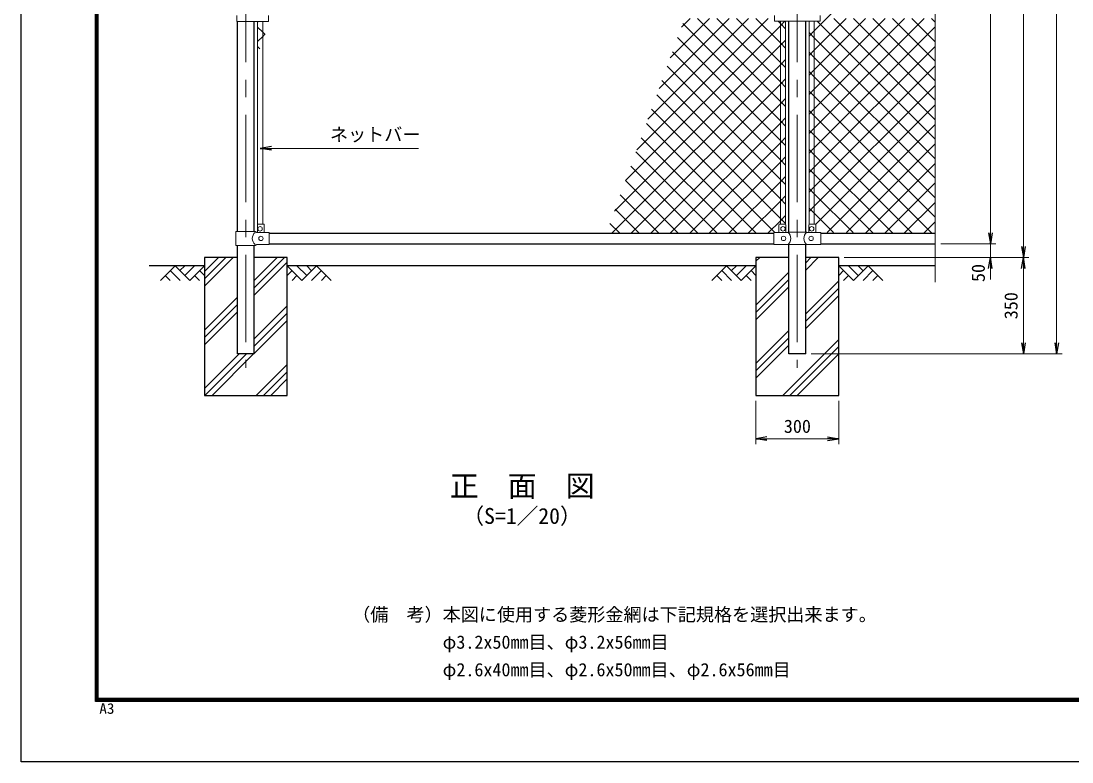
# Model space of a CAD drawing. Units: millimetres, scale not verified. Extents: x -4200 to 4200, y -2970 to 2970.
# Drawn here: x -4200 to -389, y -2970 to -282 of the extents above; entities that cross this region are included whole.
import ezdxf
from ezdxf.enums import TextEntityAlignment as Align

# ---------------------------------------------------------------- set-up
doc = ezdxf.new("R2010")
doc.units = ezdxf.units.MM
doc.header["$LTSCALE"] = 10
doc.linetypes.add('USER1', pattern=[50.8, 31.75, -6.35, 6.35, -6.35])
for name, color, linetype, lineweight in [('0-0_D-TTL-TXT', 7, 'Continuous', 25), ('0-3_D-STR1', 1, 'Continuous', 25), ('0-4_D-STR3', 3, 'Continuous', 13), ('0-5_D-BMK', 2, 'USER1', 13), ('0-6_D-STR-DIM', 7, 'Continuous', 13), ('0-7_D-STR-TXT', 7, 'Continuous', 13), ('0-A_D-STR2', 7, 'Continuous', 13), ('0-B_D-STR4', 7, 'Continuous', 25), ('0-C_D-BGD', 7, 'Continuous', 25), ('0-D_D-DCR-HCH', 7, 'Continuous', 13), ('0-E_D-TTL', 7, 'Continuous', 25)]:
    doc.layers.add(name, color=color, linetype=linetype, lineweight=lineweight)
doc.layers.add('0-8_0', color=7, linetype='Continuous')
doc.styles.add('ＭＳ ゴシック', font='')
doc.styles.get('ＭＳ ゴシック').set_extended_font_data('MS Gothic')

# ---------------------------------------------------------------- blocks, each defined once
blk = doc.blocks.new('_Open')
at = {"layer": '0-8_0'}
blk.add_line((-10, 1.667), (0, 0), dxfattribs=at)
blk.add_lwpolyline([(-10, -1.667), (0, 0), (-10, 0)], dxfattribs=at)

msp = doc.modelspace()

# ---------------------------------------------------------------- linework, layer by layer
at = {"layer": '0-3_D-STR1'}
for p, q in [((-3415.22, -1045.9), (-3415.22, -283.5)), ((-3354.72, -1045.9), (-3354.72, -283.5)), ((-1415.22, -1048.6), (-1415.22, -283.3)), ((-1354.72, -1048.6), (-1354.72, -283.3)), ((-3299.97, -1051.9), (-1469.97, -1051.9)), ((-1299.97, -1051.9), (-884.97, -1051.9)), ((-3415.22, -1490), (-3415.22, -1095.9)), ((-3354.72, -1490), (-3354.72, -1095.9)), ((-3299.97, -1090), (-1469.97, -1090)), ((-1354.72, -1490), (-1354.72, -1093.4)), ((-1299.97, -1090), (-884.97, -1090)), ((-3354.72, -1490), (-3415.22, -1490)), ((-1359.57, -1490), (-1410.37, -1490))]:
    msp.add_line(p, q, dxfattribs=at)
msp.add_lwpolyline([(-1354.72, -1490), (-1415.22, -1490), (-1415.22, -1093.4)], dxfattribs=at)
at = {"layer": '0-4_D-STR3'}
for p, q in [((-3417.77, -262.5), (-3417.77, -283.5)), ((-3302.97, -262.5), (-3302.97, -283.5)), ((-1467.47, -262.7), (-1467.47, -283.3)), ((-1302.47, -262.7), (-1302.47, -283.3)), ((-3417.77, -283.5), (-3302.97, -283.5)), ((-3342.47, -283.5), (-3342.47, -1019.58)), ((-3323.47, -283.5), (-3323.47, -1018.9)), ((-1467.47, -283.3), (-1302.47, -283.3)), ((-1446.47, -283.3), (-1446.47, -1018.9)), ((-1427.47, -283.3), (-1427.47, -1019.58)), ((-1342.47, -283.3), (-1342.47, -1019.58)), ((-1323.47, -283.3), (-1323.47, -1018.9)), ((-3342.97, -1020.9), (-3342.97, -1048.9)), ((-3340.97, -1018.9), (-3319.97, -1018.9)), ((-3317.97, -1020.9), (-3317.97, -1048.9)), ((-1451.97, -1048.9), (-1451.97, -1020.9)), ((-1428.97, -1018.9), (-1449.97, -1018.9)), ((-1426.97, -1048.9), (-1426.97, -1020.9)), ((-1342.97, -1048.9), (-1342.97, -1020.9)), ((-1340.97, -1018.9), (-1319.97, -1018.9)), ((-1317.97, -1048.9), (-1317.97, -1020.9)), ((-3421.07, -1045.9), (-3351.17, -1045.9)), ((-3421.07, -1045.9), (-3421.07, -1095.9)), ((-3345.17, -1048.9), (-3351.17, -1045.9)), ((-3345.17, -1048.9), (-3299.97, -1048.9)), ((-3299.97, -1092.9), (-3299.97, -1048.9)), ((-1469.97, -1048.9), (-1418.77, -1048.9)), ((-1469.97, -1092.9), (-1469.97, -1048.9)), ((-1418.77, -1048.4), (-1419.77, -1048.9)), ((-1418.77, -1048.4), (-1351.17, -1048.4)), ((-1351.17, -1048.4), (-1350.17, -1048.9)), ((-1351.17, -1048.9), (-1299.97, -1048.9)), ((-1299.97, -1092.9), (-1299.97, -1048.9)), ((-3421.07, -1095.9), (-3351.17, -1095.9)), ((-3345.17, -1092.9), (-3351.17, -1095.9)), ((-3345.17, -1092.9), (-3299.97, -1092.9)), ((-1469.97, -1092.9), (-1418.77, -1092.9)), ((-1418.77, -1093.4), (-1419.77, -1092.9)), ((-1351.17, -1092.9), (-1299.97, -1092.9))]:
    msp.add_line(p, q, dxfattribs=at)
msp.add_lwpolyline([(-1418.77, -1093.4), (-1351.17, -1093.4), (-1350.17, -1092.9)], dxfattribs=at)
for centre in [(-3332.97, -1035.9), (-1436.97, -1035.9), (-1332.97, -1035.9), (-3329.97, -1070.9), (-1434.97, -1070.9), (-1334.97, -1070.9)]:
    msp.add_circle(centre, 8, dxfattribs=at)
for centre, radius, start, end in [((-3340.97, -1020.9), 2, 90, 180), ((-3319.97, -1020.9), 2, 0, 90), ((-1449.97, -1020.9), 2, 90, 180), ((-1428.97, -1020.9), 2, 0, 90), ((-1340.97, -1020.9), 2, 90, 180), ((-1319.97, -1020.9), 2, 0, 90), ((-3332.59, -1070.9), 28.8, 130.19176, 229.80824), ((-1437.36, -1070.9), 28.8, 310.19176, 49.80824), ((-1332.59, -1070.9), 28.8, 130.19176, 229.80824)]:
    msp.add_arc(centre, radius, start, end, dxfattribs=at)
at = {"layer": '0-5_D-BMK'}
for p, q in [((-3384.97, 1410), (-3384.97, -1540)), ((-1384.97, 1410), (-1384.97, -1540))]:
    msp.add_line(p, q, dxfattribs=at)
at = {"layer": '0-6_D-STR-DIM'}
for p, q in [((-684.97, 1320), (-684.97, -1050)), ((-564.97, 1320), (-564.97, -1100)), ((-444.97, 1320), (-444.97, -1450)), ((-884.97, 109.35), (-884.97, -1230)), ((-684.97, -1050), (-684.97, -1010)), ((-864.97, -1090), (-664.97, -1090)), ((-864.97, -1090), (-664.97, -1090)), ((-684.97, -1090), (-684.97, -1140)), ((-1214.97, -1140), (-664.97, -1140)), ((-1214.97, -1140), (-544.97, -1140)), ((-1214.97, -1140), (-544.97, -1140)), ((-684.97, -1180), (-684.97, -1220)), ((-564.97, -1180), (-564.97, -1450)), ((-1334.72, -1490), (-424.97, -1490)), ((-1334.72, -1490), (-544.97, -1490)), ((-1534.97, -1660), (-1534.97, -1817.32)), ((-1234.97, -1660), (-1234.97, -1817.32)), ((-1494.97, -1797.32), (-1274.97, -1797.32))]:
    msp.add_line(p, q, dxfattribs=at)
at = {"layer": '0-7_D-STR-TXT'}
msp.add_line((-2759.1, -744.09), (-3330.22, -744.09), dxfattribs=at)
at = {"layer": '0-A_D-STR2'}
for p, q in [((-3342.47, -286.13), (-3339.85, -283.5)), ((-1967.45, -749.58), (-1490.87, -273)), ((-1926.99, -638.41), (-1561.58, -273)), ((-1886.52, -527.23), (-1632.29, -273)), ((-1846.06, -416.06), (-1703, -273)), ((-1805.59, -304.88), (-1773.71, -273)), ((-1446.47, -644.49), (-1800.39, -290.58)), ((-1446.47, -573.78), (-1747.25, -273)), ((-1446.47, -503.07), (-1676.54, -273)), ((-1446.47, -432.36), (-1605.83, -273)), ((-1446.47, -361.65), (-1535.12, -273)), ((-1323.47, -388.45), (-1208.03, -273)), ((-1323.47, -459.16), (-1137.31, -273)), ((-1323.47, -529.87), (-1066.6, -273)), ((-1323.47, -600.58), (-995.89, -273)), ((-1323.47, -671.29), (-925.18, -273)), ((-1323.47, -742), (-884.97, -303.5)), ((-884.97, -711.01), (-1312.69, -283.3)), ((-884.97, -640.3), (-1252.28, -273)), ((-884.97, -569.59), (-1181.57, -273)), ((-884.97, -498.88), (-1110.86, -273)), ((-884.97, -428.17), (-1040.15, -273)), ((-884.97, -357.46), (-969.44, -273)), ((-884.97, -286.75), (-898.72, -273)), ((-1446.47, -715.2), (-1819.26, -342.42)), ((-1323.47, -343.22), (-1342.47, -324.22)), ((-3334.1, -383.21), (-3342.47, -374.83)), ((-1427.47, -380.65), (-1446.47, -361.65)), ((-884.97, -781.72), (-1323.47, -343.22)), ((-1323.47, -812.71), (-884.97, -374.21)), ((-1446.47, -785.91), (-1838.12, -394.26)), ((-1342.47, -407.45), (-1323.47, -388.45)), ((-1323.47, -413.94), (-1342.47, -394.94)), ((-884.97, -852.44), (-1323.47, -413.94)), ((-2057.64, -1051.9), (-1446.47, -440.74)), ((-1446.47, -856.62), (-1856.99, -446.1)), ((-1446.47, -440.74), (-1427.47, -421.74)), ((-1427.47, -451.36), (-1446.47, -432.36)), ((-1323.47, -883.42), (-884.97, -444.92)), ((-1446.47, -511.45), (-1427.47, -492.45)), ((-1342.47, -478.16), (-1323.47, -459.16)), ((-1323.47, -484.65), (-1342.47, -465.65)), ((-884.97, -923.15), (-1323.47, -484.65)), ((-1986.93, -1051.9), (-1446.47, -511.45)), ((-1446.47, -927.33), (-1875.86, -497.94)), ((-1427.47, -522.07), (-1446.47, -503.07)), ((-1342.47, -548.87), (-1323.47, -529.87)), ((-1323.47, -954.13), (-884.97, -515.63)), ((-1446.47, -998.04), (-1894.73, -549.79)), ((-1446.47, -582.16), (-1427.47, -563.16)), ((-1323.47, -555.36), (-1342.47, -536.36)), ((-884.97, -993.86), (-1323.47, -555.36)), ((-1916.21, -1051.9), (-1446.47, -582.16)), ((-1466.33, -1048.9), (-1913.6, -601.63)), ((-1427.47, -592.78), (-1446.47, -573.78)), ((-1342.47, -619.58), (-1323.47, -600.58)), ((-1323.47, -626.07), (-1342.47, -607.07)), ((-1317.97, -1019.35), (-884.97, -586.35)), ((-1446.47, -652.87), (-1427.47, -633.87)), ((-1427.47, -663.49), (-1446.47, -644.49)), ((-897.73, -1051.81), (-1323.47, -626.07)), ((-1534.04, -1051.9), (-1932.47, -653.47)), ((-1845.5, -1051.9), (-1446.47, -652.87)), ((-1342.47, -690.29), (-1323.47, -671.29)), ((-1323.47, -696.78), (-1342.47, -677.78)), ((-1276.98, -1049.07), (-884.97, -657.06)), ((-1604.75, -1051.9), (-1951.34, -705.31)), ((-1774.79, -1051.9), (-1446.47, -723.58)), ((-1446.47, -723.58), (-1427.47, -704.58)), ((-1427.47, -734.2), (-1446.47, -715.2)), ((-968.96, -1051.29), (-1323.47, -696.78)), ((-1675.46, -1051.9), (-1970.21, -757.15)), ((-1342.47, -761), (-1323.47, -742)), ((-1323.47, -767.49), (-1342.47, -748.49)), ((-1206.78, -1049.57), (-884.97, -727.77)), ((-1704.08, -1051.9), (-1446.47, -794.29)), ((-1446.47, -794.29), (-1427.47, -775.29)), ((-1427.47, -804.91), (-1446.47, -785.91)), ((-1040.19, -1050.78), (-1323.47, -767.49)), ((-1136.58, -1050.08), (-884.97, -798.48)), ((-1746.17, -1051.9), (-1989.07, -809)), ((-1342.47, -831.71), (-1323.47, -812.71)), ((-1323.47, -838.2), (-1342.47, -819.2)), ((-1111.41, -1050.26), (-1323.47, -838.2)), ((-1816.88, -1051.9), (-2007.94, -860.84)), ((-1633.37, -1051.9), (-1446.47, -865)), ((-1446.47, -865), (-1427.47, -846)), ((-1427.47, -875.62), (-1446.47, -856.62)), ((-1066.38, -1050.59), (-884.97, -869.19)), ((-1887.59, -1051.9), (-2026.81, -912.68)), ((-1342.47, -902.42), (-1323.47, -883.42)), ((-1323.47, -908.91), (-1342.47, -889.91)), ((-1182.64, -1049.75), (-1323.47, -908.91)), ((-1562.66, -1051.9), (-1446.47, -935.71)), ((-1446.47, -935.71), (-1427.47, -916.71)), ((-1427.47, -946.33), (-1446.47, -927.33)), ((-996.17, -1051.1), (-884.97, -939.9)), ((-1958.3, -1051.9), (-2045.68, -964.52)), ((-1446.47, -1006.42), (-1427.47, -987.42)), ((-1342.47, -973.13), (-1323.47, -954.13)), ((-1323.47, -979.62), (-1342.47, -960.62)), ((-1253.86, -1049.23), (-1323.47, -979.62)), ((-2029.01, -1051.9), (-2064.55, -1016.36)), ((-1491.95, -1051.9), (-1446.47, -1006.42)), ((-1427.47, -1017.04), (-1446.47, -998.04)), ((-925.97, -1051.6), (-884.97, -1010.61))]:
    msp.add_line(p, q, dxfattribs=at)
for points in [[(-1342.47, -336.74), (-1323.47, -317.74), (-1278.74, -273), (-893.34, 112.39)], [(-3315.23, -331.37), (-3323.47, -323.12), (-3342.47, -304.12)], [(-2007.91, -860.76), (-1446.47, -299.32), (-1430.46, -283.3)], [(-1427.47, -309.94), (-1446.47, -290.94), (-1454.11, -283.3)], [(-3342.47, -356.84), (-3323.47, -337.84), (-3314.22, -328.58)], [(-2048.38, -971.93), (-1446.47, -370.03), (-1427.47, -351.03)]]:
    msp.add_lwpolyline(points, dxfattribs=at)
at = {"layer": '0-B_D-STR4'}
for p, q in [((-3415.22, -1140), (-3534.97, -1140)), ((-3234.97, -1140), (-3354.72, -1140)), ((-1415.22, -1140), (-1534.97, -1140)), ((-1234.97, -1140), (-1354.72, -1140))]:
    msp.add_line(p, q, dxfattribs=at)
for points in [[(-3534.97, -1140), (-3534.97, -1640), (-3234.97, -1640), (-3234.97, -1140)], [(-1534.97, -1140), (-1534.97, -1640), (-1234.97, -1640), (-1234.97, -1140)]]:
    msp.add_lwpolyline(points, dxfattribs=at)
at = {"layer": '0-C_D-BGD'}
for p, q in [((-3534.97, -1170), (-3734.97, -1170)), ((-1534.97, -1170), (-3234.97, -1170)), ((-884.97, -1170), (-1234.97, -1170))]:
    msp.add_line(p, q, dxfattribs=at)
at = {"layer": '0-D_D-DCR-HCH'}
for p, q in [((-3534.97, -1244.31), (-3430.66, -1140)), ((-3534.97, -1217.8), (-3457.18, -1140)), ((-3534.97, -1191.28), (-3483.69, -1140)), ((-3354.72, -1249.68), (-3245.04, -1140)), ((-3354.72, -1223.16), (-3271.56, -1140)), ((-1534.97, -1153.5), (-1521.47, -1140)), ((-1354.72, -1185.38), (-1309.34, -1140)), ((-1354.72, -1158.87), (-1335.86, -1140)), ((-3641.4, -1170), (-3694.61, -1223.21)), ((-3641.4, -1170), (-3588.19, -1223.21)), ((-3623.66, -1187.74), (-3605.92, -1170)), ((-3605.92, -1205.47), (-3570.45, -1170)), ((-3588.19, -1223.21), (-3534.97, -1170)), ((-3354.72, -1276.2), (-3234.97, -1156.45)), ((-3181.76, -1223.21), (-3234.97, -1170)), ((-3164.03, -1205.47), (-3199.5, -1170)), ((-3128.55, -1170), (-3181.76, -1223.21)), ((-3146.2, -1187.83), (-3164.03, -1170)), ((-3128.55, -1170), (-3075.34, -1223.21)), ((-1641.4, -1170), (-1694.61, -1223.21)), ((-1641.4, -1170), (-1588.19, -1223.21)), ((-1623.66, -1187.74), (-1605.92, -1170)), ((-1605.92, -1205.47), (-1570.45, -1170)), ((-1588.19, -1223.21), (-1534.97, -1170)), ((-1181.76, -1223.21), (-1234.97, -1170)), ((-1164.03, -1205.47), (-1199.5, -1170)), ((-1128.55, -1170), (-1181.76, -1223.21)), ((-1146.2, -1187.83), (-1164.03, -1170)), ((-1128.55, -1170), (-1075.34, -1223.21)), ((-3676.87, -1205.47), (-3659.05, -1223.21)), ((-3659.14, -1187.74), (-3623.5, -1223.21)), ((-3570.45, -1205.47), (-3552.63, -1223.21)), ((-3552.71, -1187.74), (-3534.97, -1205.39)), ((-3217.24, -1187.74), (-3234.97, -1205.39)), ((-3199.5, -1205.47), (-3217.32, -1223.21)), ((-3110.81, -1187.74), (-3146.45, -1223.21)), ((-3093.08, -1205.47), (-3110.89, -1223.21)), ((-1676.87, -1205.47), (-1659.05, -1223.21)), ((-1659.14, -1187.74), (-1623.5, -1223.21)), ((-1570.45, -1205.47), (-1552.63, -1223.21)), ((-1552.71, -1187.74), (-1534.97, -1205.39)), ((-1534.97, -1312.6), (-1415.22, -1192.85)), ((-1534.97, -1339.12), (-1415.22, -1219.37)), ((-1217.24, -1187.74), (-1234.97, -1205.39)), ((-1199.5, -1205.47), (-1217.32, -1223.21)), ((-1110.81, -1187.74), (-1146.45, -1223.21)), ((-1093.08, -1205.47), (-1110.89, -1223.21)), ((-1534.97, -1365.63), (-1415.22, -1245.88)), ((-1354.72, -1344.48), (-1234.97, -1224.73)), ((-1354.72, -1371), (-1234.97, -1251.25)), ((-3534.97, -1403.41), (-3415.22, -1283.66)), ((-1354.72, -1397.52), (-1234.97, -1277.77)), ((-3534.97, -1429.93), (-3415.22, -1310.18)), ((-3354.72, -1435.3), (-3234.97, -1315.55)), ((-3534.97, -1456.45), (-3415.22, -1336.7)), ((-3354.72, -1461.81), (-3234.97, -1342.06)), ((-3354.72, -1488.33), (-3234.97, -1368.58)), ((-1534.97, -1524.73), (-1415.22, -1404.98)), ((-1534.97, -1551.25), (-1415.22, -1431.5)), ((-1438.11, -1640), (-1234.97, -1436.87)), ((-1534.97, -1577.77), (-1415.22, -1458.02)), ((-1411.59, -1640), (-1234.97, -1463.38)), ((-3534.97, -1615.55), (-3409.43, -1490)), ((-3532.91, -1640), (-3382.91, -1490)), ((-3506.4, -1640), (-3356.4, -1490)), ((-1385.08, -1640), (-1234.97, -1489.9)), ((-3347.3, -1640), (-3234.97, -1527.68)), ((-3320.78, -1640), (-3234.97, -1554.19)), ((-3294.26, -1640), (-3234.97, -1580.71))]:
    msp.add_line(p, q, dxfattribs=at)
at = {"layer": '0-E_D-TTL', "color": 2}
msp.add_lwpolyline([(-4200, 2970), (4200, 2970), (4200, -2970), (-4200, -2970)], close=True, dxfattribs=at)
at = {"layer": '0-E_D-TTL'}
for points in [[(-3930, 2750), (3930, 2750), (3930, -2750), (-3930, -2750)], [(-3927.5, 2747.5), (3927.5, 2747.5), (3927.5, -2747.5), (-3927.5, -2747.5)], [(-3925, 2745), (3925, 2745), (3925, -2745), (-3925, -2745)], [(-3922.5, 2742.5), (3922.5, 2742.5), (3922.5, -2742.5), (-3922.5, -2742.5)], [(-3920, 2740), (3920, 2740), (3920, -2740), (-3920, -2740)]]:
    msp.add_lwpolyline(points, close=True, dxfattribs=at)

# ---------------------------------------------------------------- block references
at = {"layer": '0-6_D-STR-DIM', "xscale": 4, "yscale": 4}
for p, rotation in [((-684.97, -1090), 270), ((-684.97, -1090), 270), ((-564.97, -1140), 270), ((-684.97, -1140), 90), ((-564.97, -1140), 90), ((-564.97, -1490), 270), ((-444.97, -1490), 270), ((-1534.97, -1797.32), 180)]:
    msp.add_blockref('_Open', p, dxfattribs=dict(at, rotation=rotation))
msp.add_blockref('_Open', (-1234.97, -1797.32), dxfattribs=at)
at = {"layer": '0-7_D-STR-TXT', "xscale": 4, "yscale": 4, "rotation": 180}
msp.add_blockref('_Open', (-3332.22, -744.09), dxfattribs=at)

# ---------------------------------------------------------------- texts
at = {"layer": '0-0_D-TTL-TXT', "style": 'ＭＳ ゴシック'}
for s, height, p in [('正\u3000面\u3000図', 76.98, (-2644.87, -2030.39)), ('（S=1／20）', 57.7, (-2599.39, -2123.59)), ('（備\u3000考）本図に使用する菱形金網は下記規格を選択出来ます。', 48.09, (-2999.12, -2473.6)), ('\u3000\u3000\u3000\u3000\u3000φ3.2x50mm目、φ3.2x56mm目', 48.09, (-2999.12, -2573.6)), ('\u3000\u3000\u3000\u3000\u3000φ2.6x40mm目、φ2.6x50mm目、φ2.6x56mm目', 48.09, (-2999.12, -2673.6))]:
    msp.add_text(s, height=height, dxfattribs=at).set_placement(p, align=Align.BOTTOM_LEFT)
at = {"layer": '0-6_D-STR-DIM', "style": 'ＭＳ ゴシック'}
for s, p in [('50', (-690.58, -1228.89)), ('350', (-571.72, -1363.88))]:
    msp.add_text(s, height=48.09, rotation=90, dxfattribs=at).set_placement(p, align=Align.BOTTOM_LEFT)
msp.add_text('300', height=48.09, dxfattribs=at).set_placement((-1433.85, -1790.57), align=Align.BOTTOM_LEFT)
at = {"layer": '0-7_D-STR-TXT', "style": 'ＭＳ ゴシック'}
msp.add_text('ネットバー', height=48.09, dxfattribs=at).set_placement((-3079.66, -732.14), align=Align.BOTTOM_LEFT)
at = {"layer": '0-E_D-TTL', "style": 'ＭＳ ゴシック', "width": 1.05}
msp.add_text('A3', height=38.48, dxfattribs=at).set_placement((-3916.09, -2806.81), align=Align.BOTTOM_LEFT)

doc.saveas('drawing.dxf')
